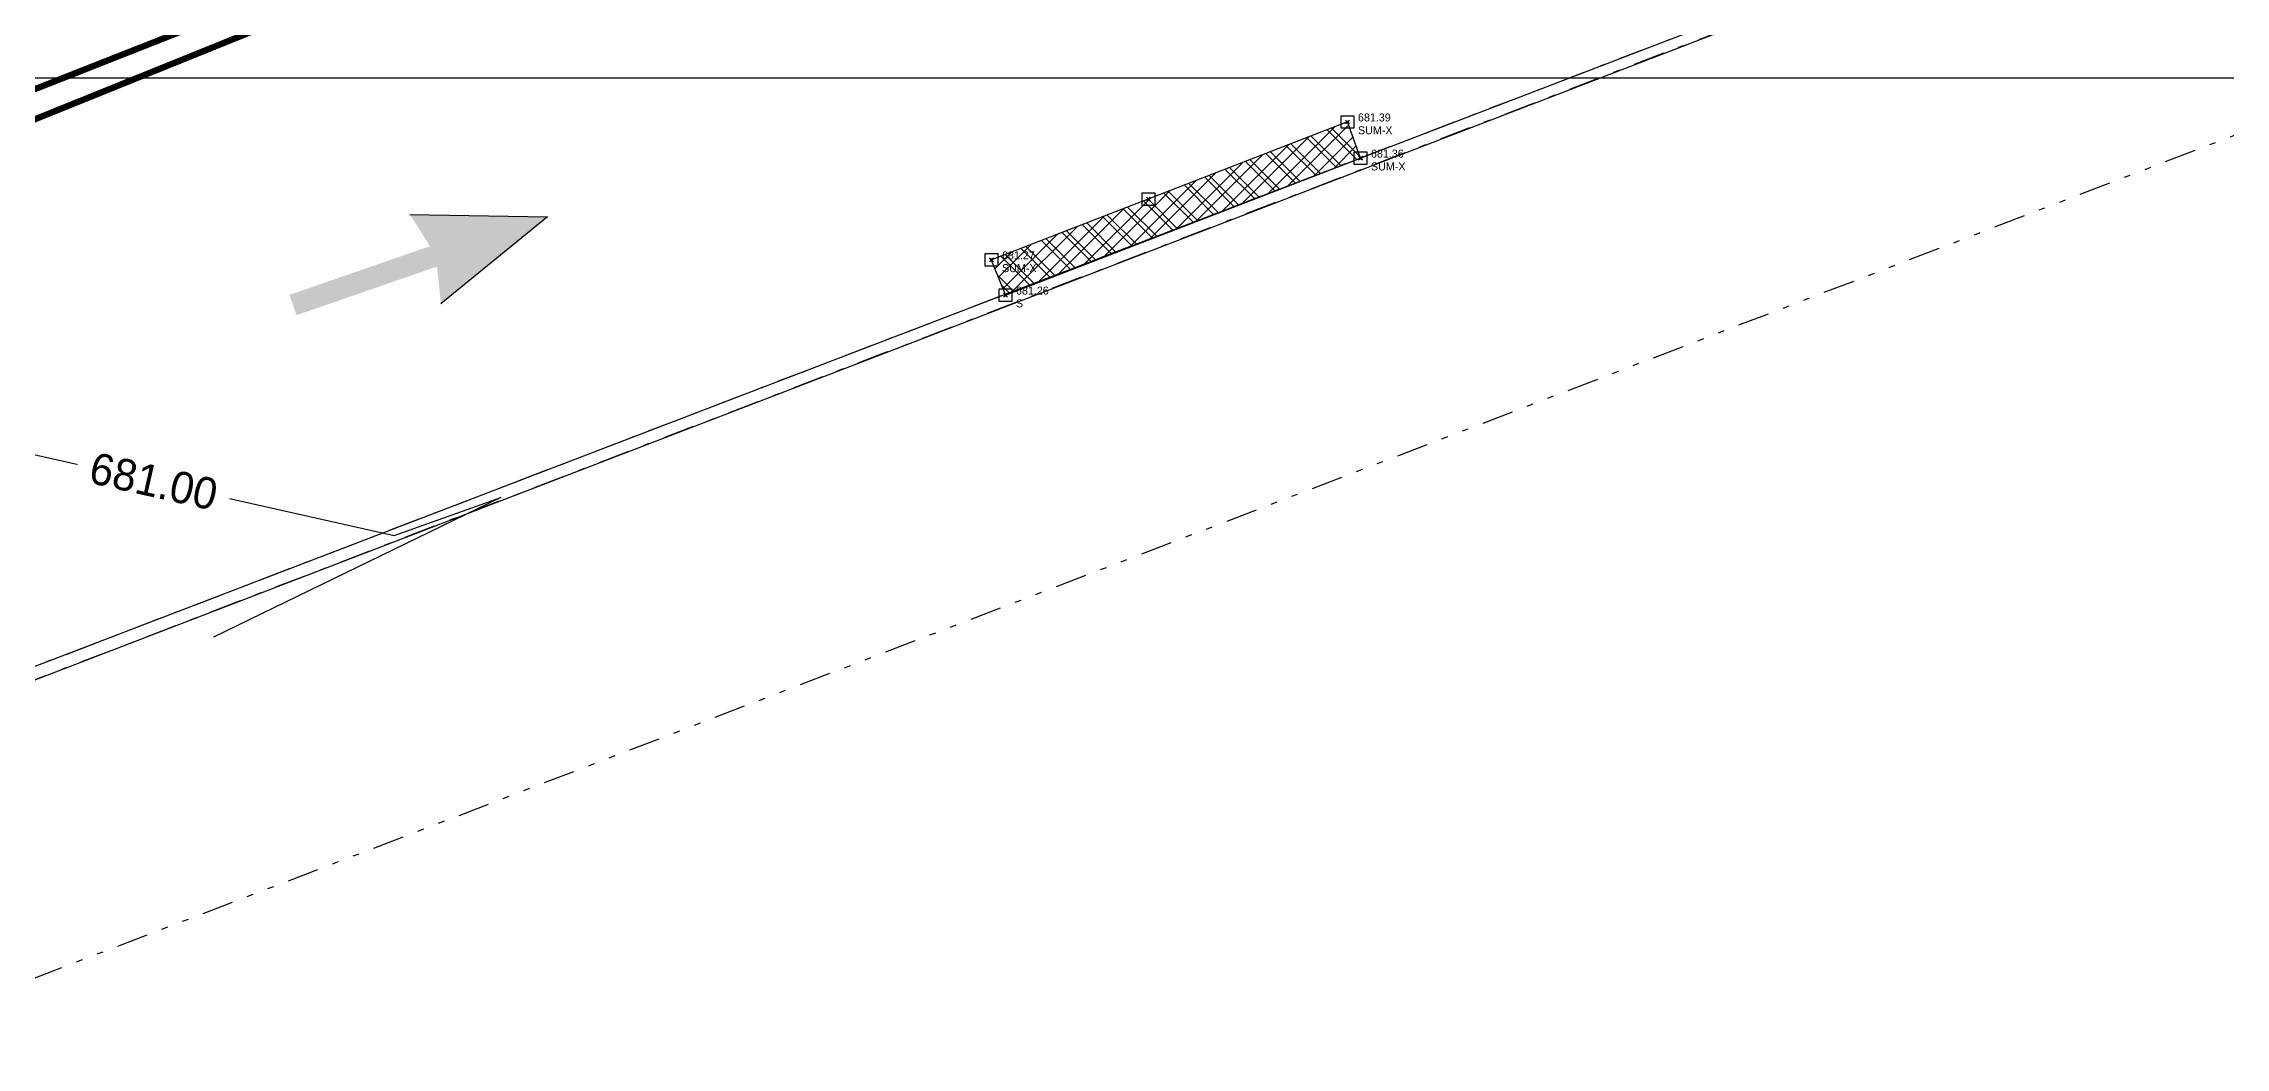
# Model space of a CAD drawing. Extents: x 350769 to 354978, y 6304672 to 6307963.
# Drawn here: x 352764.64 to 352799.26, y 6305484.61 to 6305500.54 of the extents above; entities that cross this region are included whole.
import ezdxf

# ---------------------------------------------------------------- set-up
doc = ezdxf.new("R2010")
doc.units = 0
doc.header["$PDMODE"] = 35
doc.header["$PDSIZE"] = 0.03
for name, pattern in [('4.0 - LO RECABARREN - DESNIVEL NUEVO$0$HIDDEN', [0.375, 0.25, -0.125]), ('CONTINUOS', [0]), ('DASHED', [19.05, 12.7, -6.35]), ('DIVIDE', [1.25, 0.5, -0.25, 0, -0.25, 0, -0.25]), ('JPG_DASHDOT', [1, 0.5, -0.25, 0, -0.25])]:
    doc.linetypes.add(name, pattern=pattern)
doc.layers.get('0').update_dxf_attribs({"linetype": 'CONTINUOUS'})
doc.layers.add('0_ASD_TOPOGRAFIA_ELEMENTOS', color=7, linetype='CONTINUOS', lineweight=5, true_color=0xbdbdbd)
for name, color, linetype in [('1-coordenadas', 8, 'CONTINUOUS'), ('1-LINEA DE CIERRO', 7, 'DIVIDE'), ('1-PAVIMENTO', 161, 'CONTINUOUS'), ('1-PAVIMENTO PINTURA', 7, 'DASHED'), ('1-SEÑALETICA', 2, 'CONTINUOUS'), ('1-SOLERA', 212, 'CONTINUOUS'), ('1-SUMIDERO', 190, 'CONTINUOUS'), ('2-ACHURADO JARDINERA', 252, 'CONTINUOUS'), ('2-ACHURADO VEREDA', 252, 'CONTINUOUS'), ('C-TINN', 5, 'CONTINUOUS'), ('C-TOPO-MINR', 8, 'CONTINUOUS'), ('TOP-URB-SOLERAS', 2, 'JPG_DASHDOT'), ('V-NODE DIC 2005', 4, 'CONTINUOUS'), ('V-NODE-TEXT DIC 2005', 2, 'CONTINUOUS')]:
    doc.layers.add(name, color=color, linetype=linetype)

# ---------------------------------------------------------------- blocks, each defined once
blk = doc.blocks.new('COORDENADAS')
at = {"layer": '1-coordenadas'}
blk.add_line((20, -700.625), (1420, -700.625), dxfattribs=at)
blk = doc.blocks.new('*U1327')
at = {"color": 0, "linetype": 'ByBlock', "lineweight": -2, "transparency": 16777216}
blk.add_point((0, 0), dxfattribs=at)
blk = doc.blocks.new('*U2184', base_point=(352779.968, 6305496.492))
at = {"layer": 'V-NODE-TEXT DIC 2005', "linetype": 'ByBlock', "char_height": 0.127}
for s, insert, attachment_point in [('681.26', (352780.135, 6305496.563), 4), ('S', (352780.135, 6305496.424), 1)]:
    blk.add_mtext(s, dxfattribs=dict(at, insert=insert, attachment_point=attachment_point))
blk = doc.blocks.new('*U2185', base_point=(352779.968, 6305496.492))
at = {"layer": 'V-NODE-TEXT DIC 2005', "color": 2, "lineweight": -2}
blk.add_blockref('*U2184', (352779.968, 6305496.492), dxfattribs=at)
blk = doc.blocks.new('*U2042', base_point=(352785.395, 6305499.241))
at = {"layer": 'V-NODE-TEXT DIC 2005', "linetype": 'ByBlock', "char_height": 0.127}
for s, insert, attachment_point in [('681.39', (352785.562, 6305499.312), 4), ('SUM-X', (352785.562, 6305499.173), 1)]:
    blk.add_mtext(s, dxfattribs=dict(at, insert=insert, attachment_point=attachment_point))
blk = doc.blocks.new('*U2043', base_point=(352785.395, 6305499.241))
at = {"layer": 'V-NODE-TEXT DIC 2005', "color": 2, "lineweight": -2}
blk.add_blockref('*U2042', (352785.395, 6305499.241), dxfattribs=at)
blk = doc.blocks.new('*U2032', base_point=(352785.601, 6305498.667))
at = {"layer": 'V-NODE-TEXT DIC 2005', "linetype": 'ByBlock', "char_height": 0.127}
for s, insert, attachment_point in [('681.36', (352785.768, 6305498.738), 4), ('SUM-X', (352785.768, 6305498.599), 1)]:
    blk.add_mtext(s, dxfattribs=dict(at, insert=insert, attachment_point=attachment_point))
blk = doc.blocks.new('*U2033', base_point=(352785.601, 6305498.667))
at = {"layer": 'V-NODE-TEXT DIC 2005', "color": 2, "lineweight": -2}
blk.add_blockref('*U2032', (352785.601, 6305498.667), dxfattribs=at)
blk = doc.blocks.new('*U2018', base_point=(352779.747, 6305497.052))
at = {"layer": 'V-NODE-TEXT DIC 2005', "linetype": 'ByBlock', "char_height": 0.127}
for s, insert, attachment_point in [('681.27', (352779.914, 6305497.123), 4), ('SUM-X', (352779.914, 6305496.984), 1)]:
    blk.add_mtext(s, dxfattribs=dict(at, insert=insert, attachment_point=attachment_point))
blk = doc.blocks.new('*U2019', base_point=(352779.747, 6305497.052))
at = {"layer": 'V-NODE-TEXT DIC 2005', "color": 2, "lineweight": -2}
blk.add_blockref('*U2018', (352779.747, 6305497.052), dxfattribs=at)
blk = doc.blocks.new('TOPOGRAFIA')
at = {"layer": '1-SEÑALETICA', "true_color": 0xbdbdbd}
blk.add_hatch(color=9, dxfattribs=at).paths.add_polyline_path([(390770.455, 6302497.83), (390770.774, 6302497.326), (390768.544, 6302496.553), (390768.655, 6302496.23), (390770.886, 6302497.003), (390770.947, 6302496.409), (390772.639, 6302497.791)])
at = {"layer": '1-SUMIDERO', "true_color": 0xbdbdbd}
h = blk.add_hatch(dxfattribs=at)
h.set_pattern_fill('ANSI37', color=9, scale=0.1)
h.set_pattern_definition([(45, (38000, -3000), (-0.224506403027, 0.224506403027), []), (135, (38000, -3000), (-0.224506403027, -0.224506403027), [])])
h.paths.add_polyline_path([(390779.678, 6302497.106), (390779.905, 6302496.549), (390785.538, 6302498.724), (390785.333, 6302499.297)])
at = {"layer": '1-coordenadas', "color": 9, "linetype": '4.0 - LO RECABARREN - DESNIVEL NUEVO$0$HIDDEN', "lineweight": 0, "ltscale": 50, "true_color": 0xbdbdbd}
blk.add_line((390200, 6302500), (390900, 6302500), dxfattribs=at)
at = {"layer": '1-LINEA DE CIERRO', "color": 9, "true_color": 0xbdbdbd, "flags": 128}
blk.add_lwpolyline([(390280.923, 6302302.553), (390301.111, 6302310.622), (390303.484, 6302304.641), (390338.621, 6302318.187), (390369.787, 6302330.188), (390401.199, 6302342.363), (390434.782, 6302355.397), (390467.084, 6302367.939), (390498.989, 6302380.272), (390532.222, 6302393.524), (390576.524, 6302411.285), (390608.95, 6302424.291), (390644.306, 6302438.549), (390673.662, 6302450.269), (390710.202, 6302464.145), (390750.813, 6302480.468), (390811.66, 6302503.783), (390838.197, 6302514.072)], dxfattribs=at)
at = {"layer": '1-PAVIMENTO', "color": 9, "true_color": 0xbdbdbd}
blk.add_line((390798.325, 6302503.627), (390758.942, 6302488.522), dxfattribs=at)
at = {"layer": '1-PAVIMENTO PINTURA', "color": 9, "true_color": 0xbdbdbd, "const_width": 0.1, "flags": 128}
blk.add_lwpolyline([(390772.906, 6302502.736), (390761.172, 6302497.993), (390750.478, 6302493.726), (390736.24, 6302487.922), (390724.482, 6302483.063), (390714.893, 6302478.216), (390701.926, 6302471.803), (390692.291, 6302467.785, -1.017343), (390691.481, 6302470.17), (390701.523, 6302474.242), (390714.26, 6302479.433), (390724.327, 6302483.54), (390737.129, 6302488.847), (390750.383, 6302494.213), (390761.081, 6302498.469), (390772.782, 6302503.082, -1.130732)], format="xyb", close=True, dxfattribs=at)
at = {"layer": '1-SEÑALETICA', "color": 9, "true_color": 0xbdbdbd, "flags": 128}
for points in [[(390770.455, 6302497.83), (390772.639, 6302497.791)], [(390772.639, 6302497.791), (390770.947, 6302496.409)]]:
    blk.add_lwpolyline(points, dxfattribs=at)
at = {"layer": '1-SOLERA', "color": 9, "true_color": 0xbdbdbd, "flags": 128}
blk.add_lwpolyline([(390758.424, 6302487.501), (390759.012, 6302488.333), (390798.327, 6302503.46)], dxfattribs=at)
at = {"layer": '1-SUMIDERO', "color": 9, "true_color": 0xbdbdbd, "flags": 128}
blk.add_lwpolyline([(390779.672, 6302497.119), (390779.905, 6302496.549), (390785.538, 6302498.724), (390785.333, 6302499.297), (390779.684, 6302497.108)], dxfattribs=at)
at = {"layer": 'C-TINN', "color": 9, "linetype": 'Continuous', "lineweight": -3, "true_color": 0xbdbdbd}
for points, elevation in [([(390785.233, 6302499.197), (390785.233, 6302499.397), (390785.433, 6302499.397), (390785.433, 6302499.197), (390785.233, 6302499.197)], 681.39), ([(390785.438, 6302498.624), (390785.438, 6302498.824), (390785.638, 6302498.824), (390785.638, 6302498.624), (390785.438, 6302498.624)], 681.36), ([(390782.073, 6302497.973), (390782.073, 6302498.173), (390782.273, 6302498.173), (390782.273, 6302497.973), (390782.073, 6302497.973)], 681.33), ([(390779.584, 6302497.008), (390779.584, 6302497.208), (390779.784, 6302497.208), (390779.784, 6302497.008), (390779.584, 6302497.008)], 681.27), ([(390779.805, 6302496.449), (390779.805, 6302496.649), (390780.005, 6302496.649), (390780.005, 6302496.449), (390779.805, 6302496.449)], 681.26)]:
    blk.add_lwpolyline(points, dxfattribs=dict(at, elevation=elevation))
for p in [(390785.333, 6302499.297, 681.39), (390785.538, 6302498.724, 681.36), (390782.173, 6302498.073, 681.33), (390779.684, 6302497.108, 681.27), (390779.905, 6302496.549, 681.26)]:
    blk.add_point(p, dxfattribs=at)
at = {"layer": 'C-TOPO-MINR', "color": 9, "linetype": 'Continuous', "lineweight": -3, "true_color": 0xbdbdbd, "elevation": 681}
blk.add_lwpolyline([(390760.484, 6302494.92), (390770.204, 6302492.735), (390771.896, 6302493.336), (390767.339, 6302491.12)], dxfattribs=at)
at = {"layer": 'V-NODE DIC 2005', "color": 9, "lineweight": -2, "true_color": 0xbdbdbd, "rotation": 359.9963883938062}
for p in [(390785.332, 6302499.297), (390785.538, 6302498.723), (390779.684, 6302497.109), (390779.905, 6302496.549)]:
    blk.add_blockref('*U1327', p, dxfattribs=at)
at = {"layer": 'V-NODE-TEXT DIC 2005', "color": 9, "lineweight": -2, "true_color": 0xbdbdbd, "rotation": 359.9963883938062}
for name, p in [('*U2043', (390785.332, 6302499.297)), ('*U2033', (390785.538, 6302498.723)), ('*U2019', (390779.684, 6302497.109)), ('*U2185', (390779.905, 6302496.549))]:
    blk.add_blockref(name, p, dxfattribs=at)
at = {"layer": 'C-TOPO-MINR', "color": 9, "linetype": 'Continuous', "lineweight": -3, "true_color": 0xbdbdbd, "insert": (390766.388, 6302493.593, 681), "char_height": 0.5, "width": 2.40476, "attachment_point": 5, "rotation": 347.3294, "bg_fill": 3, "box_fill_scale": 1.0635, "bg_fill_color": 256, "bg_fill_true_color": 13158600, "bg_fill_transparency": 0}
blk.add_mtext('681.00', dxfattribs=at)

msp = doc.modelspace()

# ---------------------------------------------------------------- hatches: boundary and pattern name
at = {"layer": '1-SEÑALETICA'}
msp.add_hatch(color=256, dxfattribs=at).paths.add_polyline_path([(352770.455, 6305497.83), (352770.774, 6305497.326), (352768.544, 6305496.553), (352768.655, 6305496.23), (352770.886, 6305497.003), (352770.947, 6305496.409), (352772.639, 6305497.791)])
at = {"layer": '1-SUMIDERO'}
h = msp.add_hatch(dxfattribs=at)
h.set_pattern_fill('ANSI37', color=256, scale=0.1)
h.set_pattern_definition([(45, (0, 0), (-0.224506403027, 0.224506403027), []), (135, (0, 0), (-0.224506403027, -0.224506403027), [])])
h.paths.add_polyline_path([(352779.678, 6305497.106), (352779.905, 6305496.549), (352785.538, 6305498.724), (352785.333, 6305499.297)])
at = {"layer": '2-ACHURADO JARDINERA'}
h = msp.add_hatch(dxfattribs=at)
h.set_pattern_fill('CROSS', color=256, scale=0.25)
h.paths.add_polyline_path([(352807.58, 6305421.813), (352857.313, 6305432.478), (352902.068, 6305442.569), (352944.352, 6305451.754), (352994.7, 6305463.164), (353046.903, 6305475.514), (353092.39, 6305485.729), (353145.758, 6305497.876), (353144.258, 6305503.395), (353100.244, 6305493.41), (353059.279, 6305483.986), (353001.811, 6305470.928), (352950.675, 6305459.264), (352912.85, 6305450.546), (352850.724, 6305436.562), (352806.099, 6305426.903), (352769.806, 6305419.924), (352732.226, 6305412.88), (352692.279, 6305405.033), (352665.568, 6305399.969), (352618.739, 6305391.031, 0.354627), (352616.291, 6305386.209), (352665.262, 6305394.306), (352713.933, 6305403.621), (352757.54, 6305411.682)])
h = msp.add_hatch(dxfattribs=at)
h.set_pattern_fill('CROSS', color=256, scale=0.25)
edge = h.paths.add_edge_path()
edge.add_line((353143.074, 6305480.003), (353148.882, 6305481.723))
edge.add_line((353148.882, 6305481.723), (353146.47, 6305493.302))
edge.add_line((353146.47, 6305493.302), (353093.152, 6305481.277))
edge.add_line((353093.152, 6305481.277), (353048.229, 6305470.72))
edge.add_line((353048.229, 6305470.72), (352995.652, 6305458.757))
edge.add_line((352995.652, 6305458.757), (352945.972, 6305447.39))
edge.add_line((352945.972, 6305447.39), (352902.832, 6305437.649))
edge.add_line((352902.832, 6305437.649), (352858.107, 6305427.58))
edge.add_line((352858.107, 6305427.58), (352808.548, 6305416.922))
edge.add_line((352808.548, 6305416.922), (352758.228, 6305407.22))
edge.add_line((352758.228, 6305407.22), (352715.498, 6305399.08))
edge.add_line((352715.498, 6305399.08), (352666.18, 6305389.17))
edge.add_line((352666.18, 6305389.17), (352630.985, 6305382.073))
edge.add_arc((352633.263, 6305369.826), 12.457, 100.5388, 166.1407)
edge.add_arc((352624.225, 6305372.056), 3.148, 166.1407, 234.2062)
edge.add_arc((352627.06, 6305380.902), 12.321, 247.6974, 283.8785)
edge.add_line((352630.015, 6305368.941), (352668.694, 6305376.743))
edge.add_line((352668.694, 6305376.743), (352717.109, 6305386.55))
edge.add_line((352717.109, 6305386.55), (352759.295, 6305395.212))
edge.add_line((352759.295, 6305395.212), (352809.818, 6305405.374))
edge.add_line((352809.818, 6305405.374), (352905.734, 6305424.801))
edge.add_line((352905.734, 6305424.801), (352948.975, 6305433.696))
edge.add_line((352948.975, 6305433.696), (352998.108, 6305443.775))
edge.add_line((352998.108, 6305443.775), (353052.822, 6305454.779))
edge.add_line((353052.822, 6305454.779), (353064.913, 6305457.319))
edge.add_line((353064.913, 6305457.319), (353066.254, 6305457.586))
edge.add_line((353066.254, 6305457.586), (353114.574, 6305471.872))
edge.add_line((353114.574, 6305471.872), (353143.074, 6305480.003))
at = {"layer": '2-ACHURADO VEREDA'}
h = msp.add_hatch(dxfattribs=at)
h.set_pattern_fill('ANSI32', color=256, scale=0.09)
h.paths.add_polyline_path([(352778.513, 6305530.641), (352778.682, 6305530.165, 0.30076), (352781.877, 6305535.88), (352781.417, 6305539.545), (352780.967, 6305539.483), (352779.696, 6305548.344), (352778.207, 6305548.171), (352779.429, 6305539.404), (352778.4, 6305538.745), (352779.051, 6305534.166), (352777.12, 6305533.349), (352776.949, 6305533.635), (352767.175, 6305529.661), (352757.695, 6305525.376), (352748.002, 6305520.893), (352737.888, 6305516.144), (352730.032, 6305512.591), (352725.232, 6305511.131), (352711.741, 6305505.751), (352701.822, 6305501.812), (352688.808, 6305496.674), (352675.378, 6305491.326), (352662.77, 6305486.309), (352650.76, 6305481.531), (352641.08, 6305477.675), (352632.611, 6305474.335), (352623.668, 6305470.801), (352617.537, 6305468.424), (352605.764, 6305463.41), (352608.355, 6305461.211), (352618.346, 6305465.146), (352624.871, 6305467.668), (352633.825, 6305471.211), (352642.415, 6305474.593), (352652.307, 6305478.512), (352664.168, 6305483.169), (352676.565, 6305488.051), (352690.331, 6305493.466), (352703.095, 6305498.55), (352713.345, 6305502.582), (352726.41, 6305507.725), (352731.324, 6305509.731), (352740.236, 6305513.341), (352747.826, 6305516.788), (352758.93, 6305522.123), (352768.406, 6305526.356)])

# ---------------------------------------------------------------- linework, layer by layer
at = {"layer": '1-PAVIMENTO PINTURA', "const_width": 0.1, "flags": 128}
msp.add_lwpolyline([(352772.906, 6305502.736), (352761.172, 6305497.993), (352750.478, 6305493.726), (352736.24, 6305487.922), (352724.482, 6305483.063), (352714.893, 6305478.216), (352701.926, 6305471.803), (352692.291, 6305467.785, -1.017343), (352691.481, 6305470.17), (352701.523, 6305474.242), (352714.26, 6305479.433), (352724.327, 6305483.54), (352737.129, 6305488.847), (352750.383, 6305494.213), (352761.081, 6305498.469), (352772.782, 6305503.082, -1.130732)], format="xyb", close=True, dxfattribs=at)
at = {"layer": '1-SEÑALETICA', "flags": 128}
for points in [[(352770.455, 6305497.83), (352772.639, 6305497.791)], [(352772.639, 6305497.791), (352770.947, 6305496.409)]]:
    msp.add_lwpolyline(points, dxfattribs=at)
at = {"layer": '1-SUMIDERO', "flags": 128}
msp.add_lwpolyline([(352779.672, 6305497.119), (352779.905, 6305496.549), (352785.538, 6305498.724), (352785.333, 6305499.297), (352779.684, 6305497.108)], dxfattribs=at)
at = {"layer": 'TOP-URB-SOLERAS'}
msp.add_line((352798.325, 6305503.627), (352758.942, 6305488.522), dxfattribs=at)
at = {"layer": 'TOP-URB-SOLERAS', "flags": 128}
msp.add_lwpolyline([(352758.424, 6305487.501), (352759.012, 6305488.333), (352798.327, 6305503.46)], dxfattribs=at)

# ---------------------------------------------------------------- block references
at = {"color": 252, "linetype": 'DASHED'}
msp.add_blockref('COORDENADAS', (352180, 6306200.625), dxfattribs=at)

# ---------------------------------------------------------------- next in the draw order: block references
at = {"layer": '0_ASD_TOPOGRAFIA_ELEMENTOS', "color": 30, "true_color": 0xf26507}
msp.add_blockref('TOPOGRAFIA', (-38000, 3000), dxfattribs=at)

doc.saveas('drawing.dxf')
